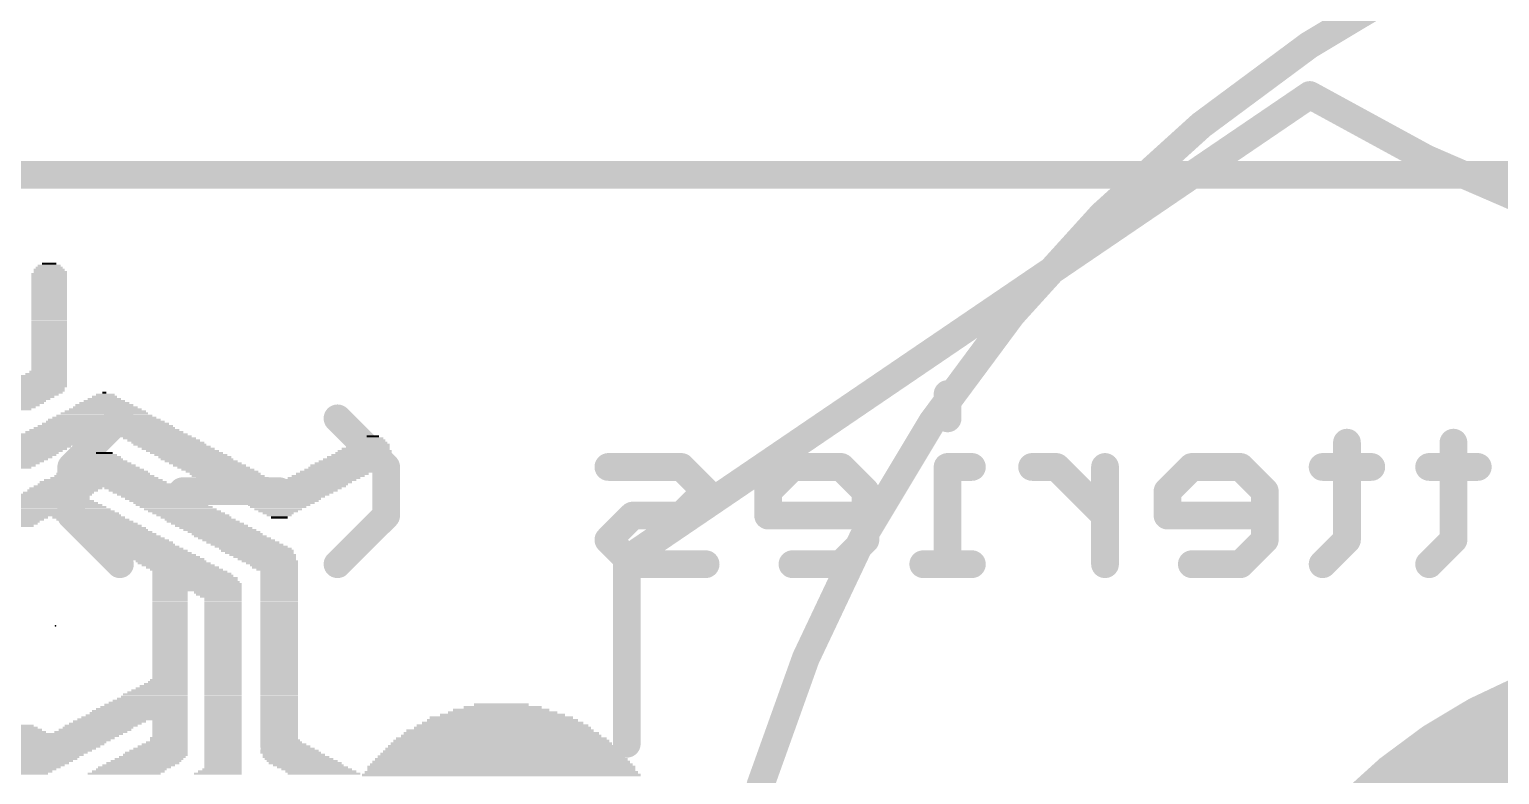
# Model space of a CAD drawing. Extents: x -53 to 61, y -36 to 25.
# Drawn here: x -3.49 to 7.27, y 6.02 to 11.48 of the extents above; entities that cross this region are included whole.
import ezdxf

# ---------------------------------------------------------------- set-up
doc = ezdxf.new("R2010")
doc.units = 0
for name, color, linetype in [('1', 12, 'CONTINUOUS'), ('16', 132, 'CONTINUOUS'), ('20', 53, 'CONTINUOUS'), ('21', 41, 'CONTINUOUS'), ('22', 40, 'CONTINUOUS'), ('23', 53, 'CONTINUOUS'), ('51', 53, 'CONTINUOUS')]:
    doc.layers.add(name, color=color, linetype=linetype)

# ---------------------------------------------------------------- blocks, each defined once
blk = doc.blocks.new('RECT2080000X1280000R100')
at = {"const_width": 4}
blk.add_lwpolyline([(4.5, 0), (4.5, 0, 0.4142), (2.5, 2), (-2.5, 2, 0.4142), (-4.5, 0), (-4.5, 0, 0.4142), (-2.5, -2), (2.5, -2, 0.4142)], format="xyb", close=True, dxfattribs=at)
blk = doc.blocks.new('RECT')
blk.add_solid([(-0.5, -0.5), (0.5, -0.5), (-0.5, 0.5), (0.5, 0.5)])

msp = doc.modelspace()

# ---------------------------------------------------------------- linework, layer by layer
at = {"layer": '1', "const_width": 0.2032}
msp.add_lwpolyline([(26.162, 10.414), (-26.162, 10.414)], dxfattribs=at)
at = {"layer": '16', "const_width": 0.2032}
msp.add_lwpolyline([(26.162, 10.414), (-26.162, 10.414)], dxfattribs=at)
at = {"layer": '20', "const_width": 0.2032}
msp.add_lwpolyline([(-18.2245, 10.414), (18.2245, 10.414)], dxfattribs=at)
at = {"layer": '21', "const_width": 0.2032}
for points in [[(0.88, 7.598), (5.88, 10.998)], [(0.88, 7.598), (0.88, 6.248)]]:
    msp.add_lwpolyline(points, dxfattribs=at)
at = {"layer": '21'}
for points, const_width in [([(5.88, 10.998, 0.2793), (16.98, 10.998)], 0.2032), ([(5.9063, 11.0414, 1), (5.8537, 10.9546)], 0.1016), ([(5.9086, 10.956, 1), (5.8514, 11.04)], 0.1016), ([(0.9308, 7.598, 1), (0.8292, 7.598)], 0.1016), ([(0.8514, 7.64, 1), (0.9086, 7.556)], 0.1016), ([(0.8292, 6.248, 1), (0.9308, 6.248)], 0.1016)]:
    msp.add_lwpolyline(points, format="xyb", dxfattribs=dict(at, const_width=const_width))
at = {"layer": '22', "const_width": 0.2032}
for points in [[(3.2287, 8.8085), (3.2287, 8.6306)], [(-3.1861, 8.2747), (-2.8302, 8.6306)], [(-0.8812, 8.2747), (-1.2371, 8.6306)], [(6.1522, 8.4526), (6.1522, 7.7408)], [(6.9318, 8.4526), (6.9318, 7.7408)], [(-3.1861, 7.9188), (-3.1861, 8.2747)], [(-0.8812, 7.9188), (-0.8812, 8.2747)], [(1.2797, 8.2747), (0.7458, 8.2747)], [(1.4576, 8.0967), (1.2797, 8.2747)], [(2.0932, 8.2747), (1.9152, 8.0967)], [(2.4491, 8.2747), (2.0932, 8.2747)], [(2.627, 8.0967), (2.4491, 8.2747)], [(3.4066, 8.2747), (3.2287, 8.2747)], [(3.2287, 8.2747), (3.2287, 7.5629)], [(4.0252, 8.2747), (3.8473, 8.2747)], [(4.3811, 7.9188), (4.0252, 8.2747)], [(4.3811, 7.5629), (4.3811, 8.2747)], [(5.0167, 8.2747), (4.8387, 8.0967)], [(5.3726, 8.2747), (5.0167, 8.2747)], [(5.5505, 8.0967), (5.3726, 8.2747)], [(6.3301, 8.2747), (5.9742, 8.2747)], [(7.1097, 8.2747), (6.7538, 8.2747)], [(-1.6608, 8.0967), (-2.3726, 8.0967)], [(1.2797, 7.9188), (1.4576, 8.0967)], [(1.9152, 8.0967), (1.9152, 7.9188)], [(2.627, 7.7408), (2.627, 8.0967)], [(4.8387, 8.0967), (4.8387, 7.9188)], [(5.5505, 7.7408), (5.5505, 8.0967)], [(-2.8302, 7.5629), (-3.1861, 7.9188)], [(-1.2371, 7.5629), (-0.8812, 7.9188)], [(0.7458, 7.7408), (0.9238, 7.9188)], [(0.9238, 7.9188), (1.2797, 7.9188)], [(1.9152, 7.9188), (2.627, 7.9188)], [(4.8387, 7.9188), (5.5505, 7.9188)], [(0.9238, 7.5629), (0.7458, 7.7408)], [(2.4491, 7.5629), (2.627, 7.7408)], [(5.3726, 7.5629), (5.5505, 7.7408)], [(6.1522, 7.7408), (5.9742, 7.5629)], [(6.9318, 7.7408), (6.7538, 7.5629)], [(1.4576, 7.5629), (0.9238, 7.5629)], [(2.0932, 7.5629), (2.4491, 7.5629)], [(3.4066, 7.5629), (3.0507, 7.5629)], [(5.0167, 7.5629), (5.3726, 7.5629)]]:
    msp.add_lwpolyline(points, dxfattribs=at)
at = {"layer": '22', "const_width": 0.1016}
for points in [[(3.2795, 8.8085, 1), (3.1779, 8.8085)], [(-2.7942, 8.5946, 1), (-2.8661, 8.6665)], [(-1.2011, 8.6665, 1), (-1.273, 8.5946)], [(3.1779, 8.6306, 1), (3.2795, 8.6306)], [(6.203, 8.4526, 1), (6.1014, 8.4526)], [(6.9826, 8.4526, 1), (6.881, 8.4526)], [(-3.1353, 8.2747, 1), (-3.2369, 8.2747)], [(-3.222, 8.3106, 1), (-3.1501, 8.2387)], [(-0.8304, 8.2747, 1), (-0.932, 8.2747)], [(-0.9171, 8.2387, 1), (-0.8452, 8.3106)], [(0.7458, 8.3255, 1), (0.7458, 8.2239)], [(1.3156, 8.3106, 1), (1.2438, 8.2387)], [(1.2797, 8.2239, 1), (1.2797, 8.3255)], [(2.0932, 8.3255, 1), (2.0932, 8.2239)], [(2.1291, 8.2387, 1), (2.0573, 8.3106)], [(2.485, 8.3106, 1), (2.4132, 8.2387)], [(2.4491, 8.2239, 1), (2.4491, 8.3255)], [(3.2287, 8.3255, 1), (3.2287, 8.2239)], [(3.2795, 8.2747, 1), (3.1779, 8.2747)], [(3.4066, 8.2239, 1), (3.4066, 8.3255)], [(3.8473, 8.3255, 1), (3.8473, 8.2239)], [(4.0611, 8.3106, 1), (3.9893, 8.2387)], [(4.0252, 8.2239, 1), (4.0252, 8.3255)], [(4.4319, 8.2747, 1), (4.3303, 8.2747)], [(5.0167, 8.3255, 1), (5.0167, 8.2239)], [(5.0526, 8.2387, 1), (4.9807, 8.3106)], [(5.4085, 8.3106, 1), (5.3367, 8.2387)], [(5.3726, 8.2239, 1), (5.3726, 8.3255)], [(5.9742, 8.3255, 1), (5.9742, 8.2239)], [(6.3301, 8.2239, 1), (6.3301, 8.3255)], [(6.7538, 8.3255, 1), (6.7538, 8.2239)], [(7.1097, 8.2239, 1), (7.1097, 8.3255)], [(-2.3726, 8.1475, 1), (-2.3726, 8.0459)], [(-1.6608, 8.0459, 1), (-1.6608, 8.1475)], [(1.4936, 8.0608, 1), (1.4217, 8.1326)], [(1.4217, 8.0608, 1), (1.4936, 8.1326)], [(1.966, 8.0967, 1), (1.8644, 8.0967)], [(1.8793, 8.1326, 1), (1.9511, 8.0608)], [(2.6778, 8.0967, 1), (2.5762, 8.0967)], [(2.5911, 8.0608, 1), (2.663, 8.1326)], [(4.8895, 8.0967, 1), (4.7879, 8.0967)], [(4.8028, 8.1326, 1), (4.8746, 8.0608)], [(5.6013, 8.0967, 1), (5.4997, 8.0967)], [(5.5146, 8.0608, 1), (5.5864, 8.1326)], [(-3.1501, 7.9547, 1), (-3.222, 7.8828)], [(-3.2369, 7.9188, 1), (-3.1353, 7.9188)], [(-0.932, 7.9188, 1), (-0.8304, 7.9188)], [(-0.8452, 7.8828, 1), (-0.9171, 7.9547)], [(0.9238, 7.9696, 1), (0.9238, 7.868)], [(0.9597, 7.8828, 1), (0.8879, 7.9547)], [(1.2438, 7.9547, 1), (1.3156, 7.8828)], [(1.2797, 7.868, 1), (1.2797, 7.9696)], [(1.9152, 7.9696, 1), (1.9152, 7.868)], [(1.8644, 7.9188, 1), (1.966, 7.9188)], [(2.627, 7.868, 1), (2.627, 7.9696)], [(4.3452, 7.8828, 1), (4.417, 7.9547)], [(4.8387, 7.9696, 1), (4.8387, 7.868)], [(4.7879, 7.9188, 1), (4.8895, 7.9188)], [(5.5505, 7.868, 1), (5.5505, 7.9696)], [(0.7818, 7.7767, 1), (0.7099, 7.7049)], [(0.7099, 7.7767, 1), (0.7818, 7.7049)], [(2.5762, 7.7408, 1), (2.6778, 7.7408)], [(2.663, 7.7049, 1), (2.5911, 7.7767)], [(5.4997, 7.7408, 1), (5.6013, 7.7408)], [(5.5864, 7.7049, 1), (5.5146, 7.7767)], [(6.1014, 7.7408, 1), (6.203, 7.7408)], [(6.1881, 7.7049, 1), (6.1163, 7.7767)], [(6.881, 7.7408, 1), (6.9826, 7.7408)], [(6.9677, 7.7049, 1), (6.8958, 7.7767)], [(-2.8661, 7.5269, 1), (-2.7942, 7.5988)], [(-1.273, 7.5988, 1), (-1.2011, 7.5269)], [(0.9238, 7.6136, 1), (0.9238, 7.5121)], [(0.8879, 7.5269, 1), (0.9597, 7.5988)], [(1.4576, 7.5121, 1), (1.4576, 7.6136)], [(2.0932, 7.6136, 1), (2.0932, 7.5121)], [(2.4132, 7.5988, 1), (2.485, 7.5269)], [(2.4491, 7.5121, 1), (2.4491, 7.6136)], [(3.0507, 7.6136, 1), (3.0507, 7.5121)], [(3.4066, 7.5121, 1), (3.4066, 7.6136)], [(5.0167, 7.6136, 1), (5.0167, 7.5121)], [(5.3367, 7.5988, 1), (5.4085, 7.5269)], [(5.3726, 7.5121, 1), (5.3726, 7.6136)], [(5.9383, 7.5988, 1), (6.0101, 7.5269)], [(6.7179, 7.5988, 1), (6.7897, 7.5269)], [(3.1779, 7.5629, 1), (3.2795, 7.5629)], [(4.3303, 7.5629, 1), (4.4319, 7.5629)]]:
    msp.add_lwpolyline(points, format="xyb", dxfattribs=at)
at = {"layer": '23'}
msp.add_point((-3.302, 7.112), dxfattribs=at)
at = {"layer": '51', "const_width": 0.2032}
for points in [[(11.43, -6.952, 1), (11.43, 13.048, 1), (11.43, -6.952)], [(-11.43, -13.048, 1), (-11.43, 6.952, 1), (-11.43, -13.048)]]:
    msp.add_lwpolyline(points, format="xyb", dxfattribs=at)

# ---------------------------------------------------------------- block references
at = {"layer": '1', "rotation": 180}
msp.add_blockref('RECT2080000X1280000R100', (11.43, 3.048), dxfattribs=at)
at = {"layer": '21', "yscale": 0.0152}
for p, xscale in [((-3.3477, 9.6876), 0.2591), ((-3.3477, 9.718), 0.2286), ((-3.3401, 9.7028), 0.2438), ((-3.3477, 9.7333), 0.1981), ((-3.3477, 9.7485), 0.1676), ((-3.3477, 9.7638), 0.1067), ((-3.3477, 9.6723), 0.2591), ((-3.3477, 9.6571), 0.2591), ((-3.3477, 9.6418), 0.2591), ((-3.3477, 9.6266), 0.2591), ((-3.3477, 9.6114), 0.2591), ((-3.3477, 9.5961), 0.2591), ((-3.3477, 9.5809), 0.2591), ((-3.3477, 9.5656), 0.2591), ((-3.3477, 9.5504), 0.2591), ((-3.3477, 9.5352), 0.2591), ((-3.3477, 9.5199), 0.2591), ((-3.3477, 9.5047), 0.2591), ((-3.3477, 9.4894), 0.2591), ((-3.3477, 9.4742), 0.2591), ((-3.3477, 9.459), 0.2591), ((-3.3477, 9.4437), 0.2591), ((-3.3477, 9.4285), 0.2591), ((-3.3477, 9.4132), 0.2591), ((-3.3477, 9.398), 0.2591), ((-3.3477, 9.3828), 0.2591), ((-3.3477, 9.3675), 0.2591), ((-3.3477, 9.3523), 0.2591), ((-3.3477, 9.337), 0.2591), ((-3.3477, 9.3218), 0.2591), ((-3.3477, 9.3066), 0.2591), ((-3.3477, 9.2913), 0.2591), ((-3.3477, 9.2761), 0.2591), ((-3.3477, 9.2608), 0.2591), ((-3.3477, 9.2456), 0.2591), ((-3.3477, 9.2304), 0.2591), ((-3.3477, 9.2151), 0.2591), ((-3.3477, 9.1999), 0.2591), ((-3.3477, 9.1846), 0.2591), ((-3.3477, 9.1694), 0.2591), ((-3.3477, 9.1542), 0.2591), ((-3.3477, 9.1389), 0.2591), ((-3.3477, 9.1237), 0.2591), ((-3.3477, 9.1084), 0.2591), ((-3.3477, 9.0932), 0.2591), ((-3.3477, 9.078), 0.2591), ((-3.3477, 9.0627), 0.2591), ((-3.3477, 9.0475), 0.2591), ((-3.4011, 8.9256), 0.3658), ((-3.3858, 8.9408), 0.3353), ((-3.3706, 8.956), 0.3048), ((-3.3553, 8.9713), 0.2743), ((-3.3477, 9.0322), 0.2591), ((-3.3477, 9.017), 0.2591), ((-3.3477, 9.0018), 0.2591), ((-3.3477, 8.9865), 0.2591), ((-3.5154, 8.8189), 0.5334), ((-3.4925, 8.8341), 0.5182), ((-3.4773, 8.8494), 0.4877), ((-3.4544, 8.8646), 0.4724), ((-3.4468, 8.8798), 0.4572), ((-3.4315, 8.8951), 0.4267), ((-3.4163, 8.9103), 0.3962), ((-2.9439, 8.8189), 0.0305), ((-3.7135, 8.7122), 0.5334), ((-3.683, 8.7274), 0.5334), ((-3.6525, 8.7427), 0.5334), ((-3.6297, 8.7579), 0.5182), ((-3.6068, 8.7732), 0.5334), ((-3.5763, 8.7884), 0.5334), ((-3.5458, 8.8036), 0.5334), ((-2.9362, 8.7122), 0.4724), ((-2.9439, 8.7274), 0.4267), ((-2.9439, 8.7427), 0.3658), ((-2.9439, 8.7579), 0.3048), ((-2.9439, 8.7732), 0.2438), ((-2.9439, 8.7884), 0.1829), ((-2.9362, 8.8036), 0.1372), ((-3.744, 8.697), 0.5334), ((-2.9362, 8.6055), 0.8687), ((-2.9439, 8.6208), 0.823), ((-2.9439, 8.636), 0.762), ((-2.9439, 8.6512), 0.701), ((-2.9439, 8.6665), 0.6401), ((-2.9362, 8.6817), 0.5944), ((-2.9362, 8.697), 0.5334), ((-3.3172, 8.4988), 0.5334), ((-3.2868, 8.5141), 0.5334), ((-3.2563, 8.5293), 0.5334), ((-3.2258, 8.5446), 0.5334), ((-2.9439, 8.5598), 1.0363), ((-2.9362, 8.575), 0.9906), ((-2.9362, 8.5903), 0.9296), ((-2.6619, 8.5446), 0.5334), ((-2.6314, 8.5293), 0.5334), ((-2.601, 8.5141), 0.5334), ((-2.5705, 8.4988), 0.5334), ((-0.9779, 8.4988), 0.0914), ((-3.5154, 8.3922), 0.5334), ((-3.4849, 8.4074), 0.5334), ((-3.4544, 8.4226), 0.5334), ((-3.4239, 8.4379), 0.5334), ((-3.3934, 8.4531), 0.5334), ((-3.363, 8.4684), 0.5334), ((-3.3325, 8.4836), 0.5334), ((-2.54, 8.4836), 0.5334), ((-2.5095, 8.4684), 0.5334), ((-2.479, 8.4531), 0.5334), ((-2.4638, 8.4379), 0.5334), ((-2.4333, 8.4226), 0.5334), ((-2.4028, 8.4074), 0.5334), ((-2.3724, 8.3922), 0.5334), ((-1.0389, 8.3922), 0.3962), ((-1.0312, 8.4074), 0.3505), ((-1.016, 8.4226), 0.32), ((-1.0008, 8.4379), 0.2896), ((-0.9931, 8.4531), 0.2438), ((-0.9855, 8.4684), 0.1981), ((-0.9779, 8.4836), 0.1524), ((-3.7135, 8.2855), 0.5334), ((-3.683, 8.3007), 0.5334), ((-3.6525, 8.316), 0.5334), ((-3.622, 8.3312), 0.5334), ((-3.5916, 8.3464), 0.5334), ((-3.5611, 8.3617), 0.5334), ((-3.5382, 8.3769), 0.5182), ((-2.9439, 8.2855), 0.4572), ((-2.9439, 8.3007), 0.3962), ((-2.9439, 8.316), 0.3353), ((-2.9515, 8.3312), 0.2896), ((-2.9439, 8.3464), 0.2438), ((-2.9439, 8.3617), 0.1829), ((-2.9439, 8.3769), 0.1219), ((-2.3419, 8.3769), 0.5334), ((-2.3114, 8.3617), 0.5334), ((-2.2809, 8.3464), 0.5334), ((-2.2657, 8.3312), 0.5334), ((-2.2352, 8.316), 0.5334), ((-2.2047, 8.3007), 0.5334), ((-2.1742, 8.2855), 0.5334), ((-1.1684, 8.2855), 0.5334), ((-1.1455, 8.3007), 0.5182), ((-1.1227, 8.316), 0.5029), ((-1.0998, 8.3312), 0.4877), ((-1.0846, 8.3464), 0.4572), ((-1.0693, 8.3617), 0.4267), ((-1.0465, 8.3769), 0.4115), ((-3.7363, 8.2702), 0.5182), ((-2.9515, 8.1788), 0.8687), ((-2.9439, 8.194), 0.7925), ((-2.9439, 8.2093), 0.7315), ((-2.9515, 8.2245), 0.6858), ((-2.9439, 8.2398), 0.6401), ((-2.9439, 8.255), 0.5791), ((-2.9439, 8.2702), 0.5182), ((-2.1438, 8.2702), 0.5334), ((-2.1133, 8.255), 0.5334), ((-2.0828, 8.2398), 0.5334), ((-2.0599, 8.2245), 0.5182), ((-2.0371, 8.2093), 0.5334), ((-2.0066, 8.194), 0.5334), ((-1.9761, 8.1788), 0.5334), ((-1.3665, 8.1788), 0.5334), ((-1.336, 8.194), 0.5334), ((-1.3056, 8.2093), 0.5334), ((-1.2751, 8.2245), 0.5334), ((-1.2446, 8.2398), 0.5334), ((-1.2141, 8.255), 0.5334), ((-1.1913, 8.2702), 0.5182), ((-3.302, 8.0721), 0.5334), ((-3.2791, 8.0874), 0.5182), ((-3.2487, 8.1026), 0.5182), ((-3.2258, 8.1178), 0.5334), ((-2.9439, 8.1331), 1.0363), ((-2.9439, 8.1483), 0.9754), ((-2.9515, 8.1636), 0.9296), ((-2.6772, 8.1178), 0.5334), ((-2.6467, 8.1026), 0.5334), ((-2.6162, 8.0874), 0.5334), ((-2.5857, 8.0721), 0.5334), ((-1.9456, 8.1636), 0.5334), ((-1.6713, 8.1483), 1.0211), ((-1.6637, 8.1331), 0.9754), ((-1.6637, 8.1178), 0.9144), ((-1.6713, 8.1026), 0.8687), ((-1.6713, 8.0874), 0.8077), ((-1.6713, 8.0721), 0.7468), ((-1.3894, 8.1636), 0.5182), ((-3.3325, 7.9654), 0.8687), ((-3.3325, 7.9807), 0.8077), ((-3.3401, 7.9959), 0.762), ((-3.3401, 8.0112), 0.701), ((-3.3401, 8.0264), 0.6401), ((-3.3401, 8.0416), 0.5791), ((-3.3249, 8.0569), 0.5486), ((-2.5552, 8.0569), 0.5334), ((-2.5248, 8.0416), 0.5334), ((-2.4943, 8.0264), 0.5334), ((-2.4714, 8.0112), 0.5182), ((-2.4486, 7.9959), 0.5334), ((-2.4181, 7.9807), 0.5334), ((-2.3876, 7.9654), 0.5334), ((-1.6713, 8.0569), 0.6858), ((-1.6713, 8.0416), 0.6248), ((-1.6637, 8.0264), 0.5791), ((-1.6637, 8.0112), 0.5182), ((-1.6637, 7.9959), 0.4572), ((-1.6713, 7.9807), 0.4115), ((-1.6713, 7.9654), 0.3505), ((-3.6982, 7.8588), 0.5334), ((-3.6754, 7.874), 0.5182), ((-3.6525, 7.8892), 0.5334), ((-3.622, 7.9045), 0.5334), ((-3.3401, 7.9197), 1.0363), ((-3.3325, 7.935), 0.9906), ((-3.3325, 7.9502), 0.9296), ((-3.0582, 7.9045), 0.5334), ((-3.0277, 7.8892), 0.5334), ((-2.9972, 7.874), 0.5334), ((-2.9667, 7.8588), 0.5334), ((-2.3571, 7.9502), 0.5334), ((-2.3266, 7.935), 0.5334), ((-2.2962, 7.9197), 0.5334), ((-2.2733, 7.9045), 0.5182), ((-2.2428, 7.8892), 0.5182), ((-2.22, 7.874), 0.5334), ((-2.1895, 7.8588), 0.5334), ((-1.6713, 7.9502), 0.2896), ((-1.6713, 7.935), 0.2286), ((-1.6637, 7.9197), 0.1829), ((-1.6637, 7.9045), 0.1219), ((-3.7287, 7.8435), 0.5334), ((-2.9362, 7.8435), 0.5334), ((-2.9058, 7.8283), 0.5334), ((-2.8829, 7.813), 0.5182), ((-2.86, 7.7978), 0.5334), ((-2.8296, 7.7826), 0.5334), ((-2.7991, 7.7673), 0.5334), ((-2.7686, 7.7521), 0.5334), ((-2.159, 7.8435), 0.5334), ((-2.1285, 7.8283), 0.5334), ((-2.098, 7.813), 0.5334), ((-2.0676, 7.7978), 0.5334), ((-2.0447, 7.7826), 0.5182), ((-2.0218, 7.7673), 0.5334), ((-1.9914, 7.7521), 0.5334), ((-2.7381, 7.7368), 0.5334), ((-2.7076, 7.7216), 0.5334), ((-2.6848, 7.7064), 0.5182), ((-2.6543, 7.6911), 0.5182), ((-2.6314, 7.6759), 0.5334), ((-2.601, 7.6606), 0.5334), ((-2.5705, 7.6454), 0.5334), ((-1.9609, 7.7368), 0.5334), ((-1.9304, 7.7216), 0.5334), ((-1.8999, 7.7064), 0.5334), ((-1.8694, 7.6911), 0.5334), ((-1.839, 7.6759), 0.5334), ((-1.8237, 7.6606), 0.5334), ((-1.8085, 7.6454), 0.5029), ((-2.54, 7.6302), 0.5334), ((-2.5095, 7.6149), 0.5334), ((-2.479, 7.5997), 0.5334), ((-2.4562, 7.5844), 0.5182), ((-2.4333, 7.5692), 0.5334), ((-2.4028, 7.554), 0.5334), ((-2.3724, 7.5387), 0.5334), ((-1.7856, 7.6302), 0.4877), ((-1.7704, 7.6149), 0.4572), ((-1.7551, 7.5997), 0.4267), ((-1.7323, 7.5844), 0.4115), ((-1.717, 7.5692), 0.381), ((-1.7018, 7.554), 0.3505), ((-1.6942, 7.5387), 0.3353), ((-2.3419, 7.5235), 0.5334), ((-2.3038, 7.493), 0.5791), ((-2.2962, 7.4778), 0.5944), ((-2.2733, 7.432), 0.6401), ((-2.319, 7.5082), 0.5486), ((-2.2809, 7.4625), 0.6248), ((-2.2809, 7.4473), 0.6248), ((-1.6789, 7.5235), 0.3048), ((-1.6637, 7.5082), 0.2743), ((-1.6637, 7.493), 0.2743), ((-1.6637, 7.4778), 0.2743), ((-1.6637, 7.4625), 0.2743), ((-1.6637, 7.4473), 0.2743), ((-1.6637, 7.432), 0.2743), ((-2.2657, 7.4168), 0.6553), ((-2.2657, 7.4016), 0.6553), ((-2.2657, 7.3863), 0.6553), ((-2.2657, 7.3711), 0.6553), ((-2.4638, 7.3558), 0.2591), ((-2.4638, 7.3406), 0.2591), ((-2.4638, 7.3254), 0.2591), ((-2.1133, 7.3558), 0.3505), ((-2.1057, 7.3406), 0.3353), ((-2.0904, 7.3254), 0.3048), ((-1.6637, 7.4168), 0.2743), ((-1.6637, 7.4016), 0.2743), ((-1.6637, 7.3863), 0.2743), ((-1.6637, 7.3711), 0.2743), ((-1.6637, 7.3558), 0.2743), ((-1.6637, 7.3406), 0.2743), ((-1.6637, 7.3254), 0.2743), ((-2.4638, 7.3101), 0.2591), ((-2.4638, 7.2949), 0.2591), ((-2.4638, 7.2796), 0.2591), ((-2.4638, 7.2644), 0.2591), ((-2.4638, 7.2492), 0.2591), ((-2.4638, 7.2339), 0.2591), ((-2.4638, 7.2187), 0.2591), ((-2.4638, 7.2034), 0.2591), ((-2.0752, 7.3101), 0.2743), ((-2.0752, 7.2949), 0.2743), ((-2.0752, 7.2796), 0.2743), ((-2.0752, 7.2644), 0.2743), ((-2.0752, 7.2492), 0.2743), ((-2.0752, 7.2339), 0.2743), ((-2.0752, 7.2187), 0.2743), ((-2.0752, 7.2034), 0.2743), ((-1.6637, 7.3101), 0.2743), ((-1.6637, 7.2949), 0.2743), ((-1.6637, 7.2796), 0.2743), ((-1.6637, 7.2644), 0.2743), ((-1.6637, 7.2492), 0.2743), ((-1.6637, 7.2339), 0.2743), ((-1.6637, 7.2187), 0.2743), ((-1.6637, 7.2034), 0.2743), ((-2.4638, 7.1882), 0.2591), ((-2.4638, 7.173), 0.2591), ((-2.4638, 7.1577), 0.2591), ((-2.4638, 7.1425), 0.2591), ((-2.4638, 7.1272), 0.2591), ((-2.4638, 7.112), 0.2591), ((-2.4638, 7.0968), 0.2591), ((-2.0752, 7.1882), 0.2743), ((-2.0752, 7.173), 0.2743), ((-2.0752, 7.1577), 0.2743), ((-2.0752, 7.1425), 0.2743), ((-2.0752, 7.1272), 0.2743), ((-2.0752, 7.112), 0.2743), ((-2.0752, 7.0968), 0.2743), ((-1.6637, 7.1882), 0.2743), ((-1.6637, 7.173), 0.2743), ((-1.6637, 7.1577), 0.2743), ((-1.6637, 7.1425), 0.2743), ((-1.6637, 7.1272), 0.2743), ((-1.6637, 7.112), 0.2743), ((-1.6637, 7.0968), 0.2743), ((-2.4638, 7.0815), 0.2591), ((-2.4638, 7.0663), 0.2591), ((-2.4638, 7.051), 0.2591), ((-2.4638, 7.0358), 0.2591), ((-2.4638, 7.0206), 0.2591), ((-2.4638, 7.0053), 0.2591), ((-2.4638, 6.9901), 0.2591), ((-2.0752, 7.0815), 0.2743), ((-2.0752, 7.0663), 0.2743), ((-2.0752, 7.051), 0.2743), ((-2.0752, 7.0358), 0.2743), ((-2.0752, 7.0206), 0.2743), ((-2.0752, 7.0053), 0.2743), ((-2.0752, 6.9901), 0.2743), ((-1.6637, 7.0815), 0.2743), ((-1.6637, 7.0663), 0.2743), ((-1.6637, 7.051), 0.2743), ((-1.6637, 7.0358), 0.2743), ((-1.6637, 7.0206), 0.2743), ((-1.6637, 7.0053), 0.2743), ((-1.6637, 6.9901), 0.2743), ((-2.4638, 6.9748), 0.2591), ((-2.4638, 6.9596), 0.2591), ((-2.4638, 6.9444), 0.2591), ((-2.4638, 6.9291), 0.2591), ((-2.4638, 6.9139), 0.2591), ((-2.4638, 6.8986), 0.2591), ((-2.4638, 6.8834), 0.2591), ((-2.0752, 6.9748), 0.2743), ((-2.0752, 6.9596), 0.2743), ((-2.0752, 6.9444), 0.2743), ((-2.0752, 6.9291), 0.2743), ((-2.0752, 6.9139), 0.2743), ((-2.0752, 6.8986), 0.2743), ((-2.0752, 6.8834), 0.2743), ((-1.6637, 6.9748), 0.2743), ((-1.6637, 6.9596), 0.2743), ((-1.6637, 6.9444), 0.2743), ((-1.6637, 6.9291), 0.2743), ((-1.6637, 6.9139), 0.2743), ((-1.6637, 6.8986), 0.2743), ((-1.6637, 6.8834), 0.2743), ((-2.4638, 6.8682), 0.2591), ((-2.4638, 6.8529), 0.2591), ((-2.4638, 6.8377), 0.2591), ((-2.4638, 6.8224), 0.2591), ((-2.4638, 6.8072), 0.2591), ((-2.4638, 6.792), 0.2591), ((-2.4638, 6.7767), 0.2591), ((-2.0752, 6.8682), 0.2743), ((-2.0752, 6.8529), 0.2743), ((-2.0752, 6.8377), 0.2743), ((-2.0752, 6.8224), 0.2743), ((-2.0752, 6.8072), 0.2743), ((-2.0752, 6.792), 0.2743), ((-2.0752, 6.7767), 0.2743), ((-1.6637, 6.8682), 0.2743), ((-1.6637, 6.8529), 0.2743), ((-1.6637, 6.8377), 0.2743), ((-1.6637, 6.8224), 0.2743), ((-1.6637, 6.8072), 0.2743), ((-1.6637, 6.792), 0.2743), ((-1.6637, 6.7767), 0.2743), ((-2.5095, 6.67), 0.3505), ((-2.4943, 6.6853), 0.32), ((-2.479, 6.7005), 0.2896), ((-2.4714, 6.7158), 0.2743), ((-2.4638, 6.7615), 0.2591), ((-2.4638, 6.7462), 0.2591), ((-2.4638, 6.731), 0.2591), ((-2.0752, 6.7615), 0.2743), ((-2.0752, 6.7462), 0.2743), ((-2.0752, 6.731), 0.2743), ((-2.0752, 6.7158), 0.2743), ((-2.0752, 6.7005), 0.2743), ((-2.0752, 6.6853), 0.2743), ((-2.0752, 6.67), 0.2743), ((-1.6637, 6.7615), 0.2743), ((-1.6637, 6.7462), 0.2743), ((-1.6637, 6.731), 0.2743), ((-1.6637, 6.7158), 0.2743), ((-1.6637, 6.7005), 0.2743), ((-1.6637, 6.6853), 0.2743), ((-1.6637, 6.67), 0.2743), ((-2.6086, 6.5634), 0.5486), ((-2.5933, 6.5786), 0.5182), ((-2.5781, 6.5938), 0.4877), ((-2.5705, 6.6091), 0.4724), ((-2.5552, 6.6243), 0.442), ((-2.54, 6.6396), 0.4115), ((-2.5248, 6.6548), 0.381), ((-2.0752, 6.6548), 0.2743), ((-2.0752, 6.6396), 0.2743), ((-2.0752, 6.6243), 0.2743), ((-2.0752, 6.6091), 0.2743), ((-2.0752, 6.5938), 0.2743), ((-2.0752, 6.5786), 0.2743), ((-2.0752, 6.5634), 0.2743), ((-1.6637, 6.6548), 0.2743), ((-1.6637, 6.6396), 0.2743), ((-1.6637, 6.6243), 0.2743), ((-1.6637, 6.6091), 0.2743), ((-1.6637, 6.5938), 0.2743), ((-1.6637, 6.5786), 0.2743), ((-1.6637, 6.5634), 0.2743), ((-2.7076, 6.4567), 0.7468), ((-2.6924, 6.4719), 0.7163), ((-2.6848, 6.4872), 0.701), ((-2.6695, 6.5024), 0.6706), ((-2.6543, 6.5176), 0.6401), ((-2.6391, 6.5329), 0.6096), ((-2.6238, 6.5481), 0.5791), ((-2.0752, 6.5481), 0.2743), ((-2.0752, 6.5329), 0.2743), ((-2.0752, 6.5176), 0.2743), ((-2.0752, 6.5024), 0.2743), ((-2.0752, 6.4872), 0.2743), ((-2.0752, 6.4719), 0.2743), ((-2.0752, 6.4567), 0.2743), ((-1.6637, 6.5481), 0.2743), ((-1.6637, 6.5329), 0.2743), ((-1.6637, 6.5176), 0.2743), ((-1.6637, 6.5024), 0.2743), ((-1.6637, 6.4872), 0.2743), ((-1.6637, 6.4719), 0.2743), ((-1.6637, 6.4567), 0.2743), ((-3.7287, 6.3805), 0.5334), ((-3.6982, 6.3652), 0.5334), ((-3.6678, 6.35), 0.5334), ((-3.0124, 6.35), 0.5334), ((-2.9896, 6.3652), 0.5182), ((-2.9667, 6.3805), 0.5334), ((-2.9362, 6.3957), 0.5334), ((-2.9058, 6.411), 0.5334), ((-2.7381, 6.4262), 0.8077), ((-2.7229, 6.4414), 0.7772), ((-2.4638, 6.411), 0.2591), ((-2.4638, 6.3957), 0.2591), ((-2.4638, 6.3805), 0.2591), ((-2.4638, 6.3652), 0.2591), ((-2.4638, 6.35), 0.2591), ((-2.0752, 6.4414), 0.2743), ((-2.0752, 6.4262), 0.2743), ((-2.0752, 6.411), 0.2743), ((-2.0752, 6.3957), 0.2743), ((-2.0752, 6.3805), 0.2743), ((-2.0752, 6.3652), 0.2743), ((-2.0752, 6.35), 0.2743), ((-1.6637, 6.4414), 0.2743), ((-1.6637, 6.4262), 0.2743), ((-1.6637, 6.411), 0.2743), ((-1.6637, 6.3957), 0.2743), ((-1.6637, 6.3805), 0.2743), ((-1.6637, 6.3652), 0.2743), ((-1.6637, 6.35), 0.2743), ((-3.6373, 6.3348), 0.5334), ((-3.3401, 6.3195), 1.0668), ((-3.3401, 6.3043), 1.0058), ((-3.3401, 6.289), 0.9449), ((-3.3477, 6.2738), 0.8992), ((-3.3477, 6.2586), 0.8382), ((-3.3401, 6.2433), 0.7925), ((-3.0429, 6.3348), 0.5334), ((-2.5019, 6.2433), 0.3353), ((-2.4867, 6.2586), 0.3048), ((-2.4714, 6.289), 0.2743), ((-2.4714, 6.2738), 0.2743), ((-2.4638, 6.3348), 0.2591), ((-2.4638, 6.3195), 0.2591), ((-2.4638, 6.3043), 0.2591), ((-2.0752, 6.3348), 0.2743), ((-2.0752, 6.3195), 0.2743), ((-2.0752, 6.3043), 0.2743), ((-2.0752, 6.289), 0.2743), ((-2.0752, 6.2738), 0.2743), ((-2.0752, 6.2586), 0.2743), ((-2.0752, 6.2433), 0.2743), ((-1.6637, 6.3348), 0.2743), ((-1.6637, 6.3195), 0.2743), ((-1.6637, 6.3043), 0.2743), ((-1.6637, 6.289), 0.2743), ((-1.6561, 6.2738), 0.2896), ((-1.6485, 6.2586), 0.3048), ((-1.6332, 6.2433), 0.3353), ((-3.3401, 6.2281), 0.7315), ((-3.3401, 6.2128), 0.6706), ((-3.4087, 6.1366), 0.5334), ((-3.3934, 6.1519), 0.5334), ((-3.3401, 6.1976), 0.6096), ((-3.3477, 6.1824), 0.5639), ((-3.363, 6.1671), 0.5334), ((-2.6162, 6.1366), 0.5029), ((-2.5933, 6.1519), 0.4877), ((-2.5705, 6.1671), 0.4724), ((-2.5629, 6.1824), 0.4572), ((-2.5476, 6.1976), 0.4267), ((-2.5324, 6.2128), 0.3962), ((-2.5171, 6.2281), 0.3658), ((-2.0752, 6.2281), 0.2743), ((-2.0752, 6.2128), 0.2743), ((-2.0752, 6.1976), 0.2743), ((-2.0752, 6.1824), 0.2743), ((-2.0752, 6.1671), 0.2743), ((-2.0752, 6.1519), 0.2743), ((-2.0752, 6.1366), 0.2743), ((-1.618, 6.2281), 0.3658), ((-1.5799, 6.1824), 0.442), ((-1.6027, 6.2128), 0.3962), ((-1.5875, 6.1976), 0.4267), ((-1.557, 6.1671), 0.4572), ((-1.5418, 6.1519), 0.4877), ((-1.5189, 6.1366), 0.5029), ((-3.7363, 6.1062), 1.0668), ((-3.7363, 6.0909), 1.0058), ((-3.7363, 6.0757), 0.9449), ((-3.744, 6.0604), 0.8992), ((-3.744, 6.0452), 0.8382), ((-3.744, 6.03), 0.7772), ((-3.4392, 6.1214), 0.5334), ((-2.7991, 6.03), 0.5334), ((-2.7686, 6.0452), 0.5334), ((-2.7457, 6.0604), 0.5182), ((-2.7229, 6.0757), 0.5334), ((-2.6924, 6.0909), 0.5334), ((-2.6619, 6.1062), 0.5334), ((-2.6391, 6.1214), 0.5182), ((-2.1133, 6.03), 0.3505), ((-2.098, 6.0452), 0.32), ((-2.0828, 6.0604), 0.2896), ((-2.0752, 6.1214), 0.2743), ((-2.0752, 6.1062), 0.2743), ((-2.0752, 6.0909), 0.2743), ((-2.0752, 6.0757), 0.2743), ((-1.4961, 6.1214), 0.5182), ((-1.4732, 6.1062), 0.5334), ((-1.4503, 6.0909), 0.5182), ((-1.4199, 6.0757), 0.5182), ((-1.3894, 6.0604), 0.5182), ((-1.3589, 6.0452), 0.5182), ((-1.336, 6.03), 0.5334)]:
    msp.add_blockref('RECT', p, dxfattribs=dict(at, xscale=xscale))
at = {"layer": '22', "yscale": 0.0191, "rotation": 180}
for p, xscale in [((-0.0286, 6.458), 0.9144), ((-0.0286, 6.477), 0.8001), ((-0.0381, 6.4961), 0.7049), ((-0.0286, 6.5151), 0.5715), ((-0.0381, 6.5342), 0.4001), ((-0.0476, 6.3437), 1.3716), ((-0.0286, 6.3627), 1.2954), ((-0.0286, 6.3818), 1.2573), ((-0.0286, 6.4008), 1.1811), ((-0.0286, 6.4199), 1.1049), ((-0.0381, 6.4389), 1.0477), ((-0.0381, 6.2484), 1.6193), ((-0.0381, 6.2675), 1.5812), ((-0.0381, 6.2865), 1.5431), ((-0.0381, 6.3056), 1.4668), ((-0.0381, 6.3246), 1.4287), ((-0.0381, 6.1341), 1.8478), ((-0.0381, 6.1532), 1.8098), ((-0.0381, 6.1722), 1.7717), ((-0.0381, 6.1913), 1.7336), ((-0.0381, 6.2103), 1.6955), ((-0.0381, 6.2294), 1.6574), ((-0.0381, 6.0198), 2.0383), ((-0.0381, 6.0389), 2.0003), ((-0.0381, 6.077), 1.9622), ((-0.0381, 6.0579), 1.9622), ((-0.0381, 6.096), 1.9241), ((-0.0381, 6.1151), 1.886)]:
    msp.add_blockref('RECT', p, dxfattribs=dict(at, xscale=xscale))

doc.saveas('drawing.dxf')
